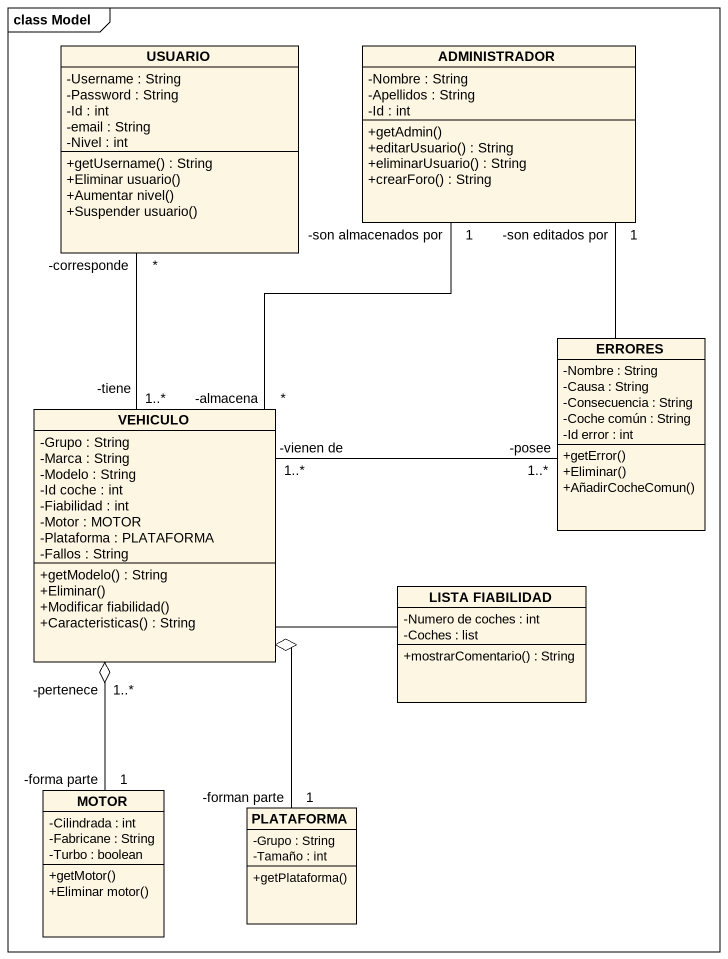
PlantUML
@startuml
mainframe class Model
hide circle
hide empty members
skinparam classAttributeIconSize 0
class USUARIO {
  -Username : String
  -Password : String
  -Id : int
  -email : String
  -Nivel : int
  +getUsername() : String
  +Eliminar usuario()
  +Aumentar nivel()
  +Suspender usuario()
}
class ADMINISTRADOR {
  -Nombre : String
  -Apellidos : String
  -Id : int
  +getAdmin()
  +editarUsuario() : String
  +eliminarUsuario() : String
  +crearForo() : String
}
class ERRORES {
  -Nombre : String
  -Causa : String
  -Consecuencia : String
  -Coche común : String
  -Id error : int
  +getError()
  +Eliminar()
  +AñadirCocheComun()
}
class VEHICULO {
  -Grupo : String
  -Marca : String
  -Modelo : String
  -Id coche : int
  -Fiabilidad : int
  -Motor : MOTOR
  -Plataforma : PLATAFORMA
  -Fallos : String
  +getModelo() : String
  +Eliminar()
  +Modificar fiabilidad()
  +Caracteristicas() : String
}
class "LISTA FIABILIDAD" as LISTA_FIABILIDAD {
  -Numero de coches : int
  -Coches : list
  +mostrarComentario() : String
}
class MOTOR {
  -Cilindrada : int
  -Fabricane : String
  -Turbo : boolean
  +getMotor()
  +Eliminar motor()
}
class PLATAFORMA {
  -Grupo : String
  -Tamaño : int
  +getPlataforma()
}
ADMINISTRADOR "1\n-son editados por" -- ERRORES
ADMINISTRADOR "1\n-son almacenados por" -- "*\n-almacena" VEHICULO
VEHICULO "1..*\n-tiene" -up- "*\n-corresponde" USUARIO
VEHICULO "-vienen de\n1..*" -right- "-posee\n1..*" ERRORES
VEHICULO -right- LISTA_FIABILIDAD
VEHICULO "1..*\n-pertenece" o-- "1\n-forma parte" MOTOR
VEHICULO o-- "1\n-forman parte" PLATAFORMA
@enduml
